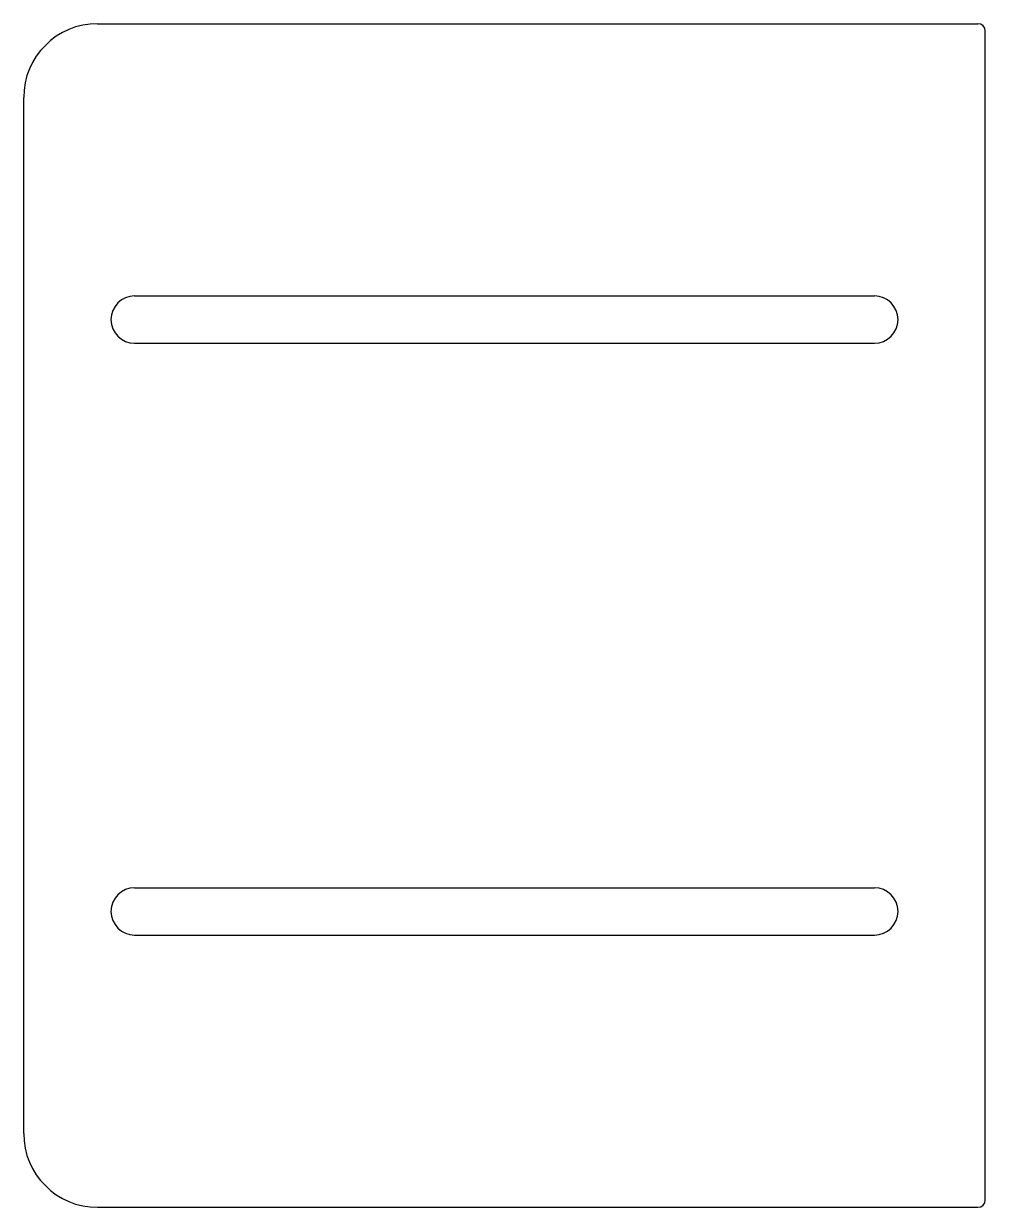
# Model space of a CAD drawing. Header units: inches. Extents: x -3.25 to 3.25, y -4 to 4.
import ezdxf

# ---------------------------------------------------------------- set-up
doc = ezdxf.new("R2010")
doc.units = ezdxf.units.IN
doc.header["$MEASUREMENT"] = 0

msp = doc.modelspace()

# ---------------------------------------------------------------- linework, layer by layer
at = {"color": 7, "linetype": 'Continuous', "lineweight": 25}
for p, q in [((-2.75, 4), (3.2, 4)), ((3.25, -3.95), (3.25, 3.95)), ((-3.25, -3.5), (-3.25, 3.5)), ((-2.5, 2.16), (2.5, 2.16)), ((-2.5, 1.84), (2.5, 1.84)), ((-2.5, -1.84), (2.5, -1.84)), ((-2.5, -2.16), (2.5, -2.16)), ((-2.75, -4), (3.2, -4))]:
    msp.add_line(p, q, dxfattribs=at)
for centre, radius, start, end in [((-2.75, 3.5), 0.5, 90, 180), ((3.2, 3.95), 0.05, 0, 90), ((-2.5, 2), 0.16, 90, 270), ((2.5, 2), 0.16, 270, 90), ((-2.5, -2), 0.16, 90, 270), ((2.5, -2), 0.16, 270, 90), ((-2.75, -3.5), 0.5, 180, 270), ((3.2, -3.95), 0.05, 270, 0)]:
    msp.add_arc(centre, radius, start, end, dxfattribs=at)

doc.saveas('drawing.dxf')
